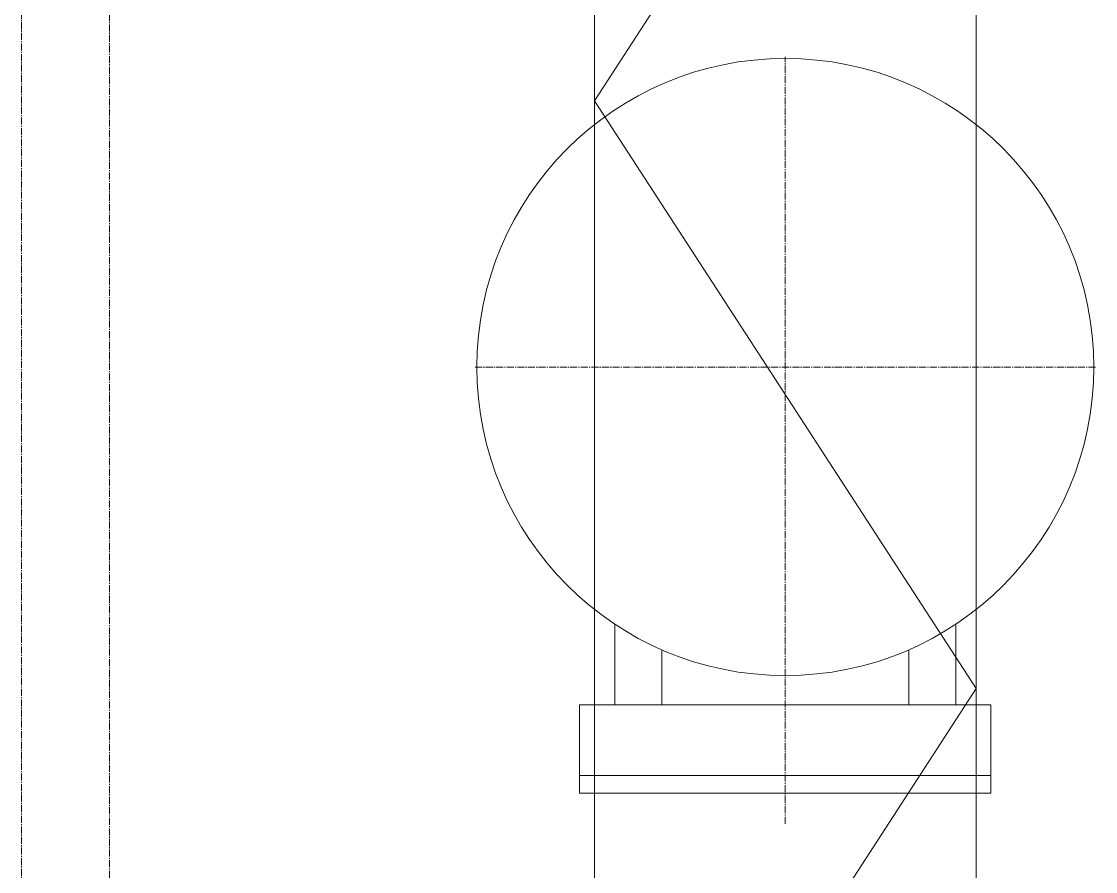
# Model space of a CAD drawing. Header units: millimetres. Extents: x -50460 to 50460, y -35640 to 35640.
# Drawn here: x 29371 to 31199, y 22506 to 23952 of the extents above; entities that cross this region are included whole.
import ezdxf

# ---------------------------------------------------------------- set-up
doc = ezdxf.new("R2010")
doc.units = ezdxf.units.MM
doc.linetypes.add('点画线', pattern=[18, 12, -2, 2, -2])
for name, color, linetype, lineweight in [('EB0', 7, 'Continuous', 15), ('中心线层', 1, '点画线', 18), ('尺寸线层', 4, 'Continuous', 18), ('细实线层', 3, 'Continuous', 18)]:
    doc.layers.add(name, color=color, linetype=linetype, lineweight=lineweight)

# ---------------------------------------------------------------- blocks, each defined once
blk = doc.blocks.new('*X595')
at = {"layer": '中心线层', "linetype": '点画线', "lineweight": 18}
blk.add_line((0, 162.5038301414388), (0, 7149.999999999993), dxfattribs=at)
blk = doc.blocks.new('*X603')
at = {"layer": 'EB0'}
for p, q in [((-580, -55.32745615435124), (-580, -192.6917629116724)), ((0, -55.32745615435124), (0, -192.6917629116724)), ((-500, -98.86221088203456), (-500, -192.6917629116724)), ((-80, -98.86221088203456), (-80, -192.6917629116724)), ((-640, -192.6917629116724), (-639.9999999999854, -342.6917629116651)), ((-640, -192.6917629116724), (60, -192.6917629116724)), ((60, -192.6917629116724), (60, -342.6917629116651)), ((-640, -312.6917629116651), (60, -312.6917629116651)), ((-640, -342.6917629116651), (60, -342.6917629116651))]:
    blk.add_line(p, q, dxfattribs=at)
at = {"layer": '中心线层', "linetype": '点画线', "lineweight": 18}
for p, q in [((-289.9999999999563, -394.9544387197748), (-290, 910.3082370883276)), ((-818, 382.3082370883276), (238, 382.3082370883276))]:
    blk.add_line(p, q, dxfattribs=at)
at = {"layer": '细实线层'}
blk.add_circle((-290, 382.3082370883276), 525, dxfattribs=at)

msp = doc.modelspace()

# ---------------------------------------------------------------- linework, layer by layer
at = {"layer": '中心线层', "linetype": '点画线', "lineweight": 18}
msp.add_line((29521.06310700117, 20461.44460688288), (29521.06310700117, 27717.44460688288), dxfattribs=at)
at = {"layer": '尺寸线层'}
for p, q in [((30346.06310700116, 20464.44460688288), (30346.06310700116, 27714.44460688288)), ((30996.06310700116, 20464.44460688288), (30996.06310700116, 27714.44460688288)), ((30996.06310700116, 24817.492640989), (30346.06310700116, 23817.492640989)), ((30996.06310700116, 22817.492640989), (30346.06310700116, 23817.492640989)), ((30996.06310700116, 22817.492640989), (30346.06310700116, 21817.492640989))]:
    msp.add_line(p, q, dxfattribs=at)

# ---------------------------------------------------------------- block references
for name, p in [('*X595', (29371.06310700117, 20464.44460688287)), ('*X603', (30961.06310700117, 22982.13636979454))]:
    msp.add_blockref(name, p, dxfattribs=at)

doc.saveas('drawing.dxf')
